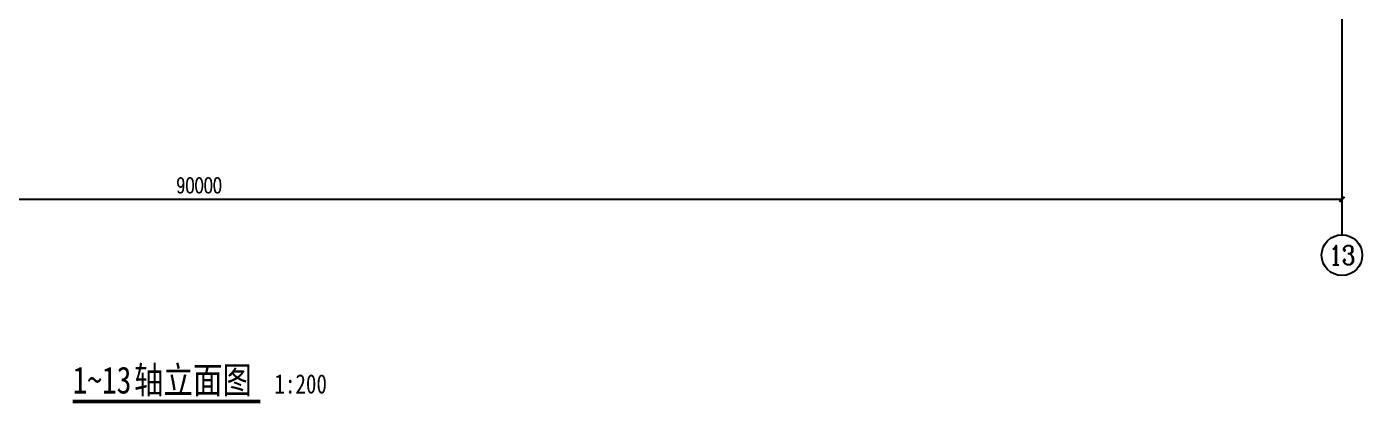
# Model space of a CAD drawing. Extents: x 14095202 to 14511487, y -1430609 to -90420.
# Drawn here: x 14410096 to 14462687, y -1207749 to -1192914 of the extents above; entities that cross this region are included whole.
import ezdxf
from ezdxf.enums import TextEntityAlignment as Align

# ---------------------------------------------------------------- set-up
doc = ezdxf.new("R2010")
doc.units = 0
doc.header["$LTSCALE"] = 1000
doc.header["$MEASUREMENT"] = 0
doc.linetypes.add('DOTE', pattern=[2.42, 2, -0.2, 0.02, -0.2])
for name, color, linetype in [('AXIS', 3, 'Continuous'), ('AXIS_TEXT', 7, 'Continuous'), ('DIM_SYMB', 3, 'Continuous'), ('DOTE', 1, 'DOTE'), ('PUB_TEXT', 7, 'Continuous')]:
    doc.layers.add(name, color=color, linetype=linetype)
doc.styles.add('_TCH_AXIS', font='COMPLEX', dxfattribs={"bigfont": 'GBCBIG'})
doc.styles.add('_TCH_DIM_T3', font='SIMPLEX', dxfattribs={"width": 0.705882, "bigfont": 'GBCBIG'})
doc.styles.add('COMPLEX', font='COMPLEX')
doc.styles.add('YAYA', font='', dxfattribs={"width": 0.8, "height": 1})
doc.styles.get('YAYA').set_extended_font_data('SimSun')
doc.dimstyles.new('_TCH_ARCH&&200', dxfattribs={"dimtxt": 595, "dimasz": 200, "dimexe": 500, "dimexo": 600, "dimgap": 252.5, "dimtad": 1, "dimdec": 0, "dimzin": 0, "dimdsep": 46, "dimtxsty": '_TCH_DIM_T3', "dimblk": 'ARCHTICK', "dimcen": 0.09, "dimclrt": 7, "dimazin": 2, "dimtfac": 1, "dimtdec": 0, "dimtix": 1, "dimtmove": 2, "dimatfit": 3, "dimfxl": 0, "dimtolj": 1, "dimtzin": 0, "dimarcsym": 0})

# ---------------------------------------------------------------- blocks, each defined once
blk = doc.blocks.new('_AXISO')
blk.add_circle((0, 0), 0.5)
at = {"layer": 'AXIS_TEXT', "style": 'COMPLEX', "width": 1.041667}
blk.add_attdef('A', text='', height=0.56, dxfattribs=at).set_placement((-0.25, -0.28), (0.25, -0.28), align=Align.FIT)
blk = doc.blocks.new('_ArchTick')
at = {"color": 0, "linetype": 'ByBlock', "const_width": 0.4}
blk.add_lwpolyline([(-0.5, -0.5), (0.5, 0.5)], dxfattribs=at)
blk = doc.blocks.new('*D161')
at = {"layer": 'AXIS', "color": 0, "lineweight": -2}
for p, q in [((14371887, -1193714), (14371887, -1200214)), ((14461887, -1193714), (14461887, -1200214)), ((14371887, -1199714), (14461887, -1199714))]:
    blk.add_line(p, q, dxfattribs=at)
at = {"layer": 'Defpoints', "color": 0}
for p in [(14371887, -1193114), (14461887, -1193114), (14461887, -1199714)]:
    blk.add_point(p, dxfattribs=at)
at = {"layer": 'AXIS', "color": 0, "lineweight": -2, "xscale": 200, "yscale": 200, "zscale": 200, "rotation": 180}
blk.add_blockref('_ArchTick', (14371887, -1199714), dxfattribs=at)
at = {"layer": 'AXIS', "color": 0, "lineweight": -2, "xscale": 200, "yscale": 200, "zscale": 200}
blk.add_blockref('_ArchTick', (14461887, -1199714), dxfattribs=at)
at = {"layer": 'AXIS', "color": 7, "insert": (14416887, -1199164), "char_height": 595, "attachment_point": 5, "style": '_TCH_DIM_T3'}
blk.add_mtext('\\A1;90000', dxfattribs=at)

msp = doc.modelspace()

# ---------------------------------------------------------------- linework, layer by layer
at = {"layer": 'AXIS'}
msp.add_line((14461886.9, -1193113.8), (14461886.9, -1201113.8), dxfattribs=at)
at = {"layer": 'DIM_SYMB', "const_width": 140}
msp.add_lwpolyline([(14411903.8, -1207679), (14419291.3, -1207679)], dxfattribs=at)
at = {"layer": 'DOTE'}
msp.add_line((14461886.9, -1174463.8), (14461886.9, -1193113.8), dxfattribs=at)

# ---------------------------------------------------------------- block references
at = {"layer": 'AXIS'}
ref = msp.add_blockref('_AXISO', (14461886.9, -1201913.8), dxfattribs=dict(at, xscale=1600, yscale=1600, zscale=1600))
ref.add_attrib('A', '13', dxfattribs={"layer": 'AXIS_TEXT', "ltscale": 0.5, "height": 750.73, "style": '_TCH_AXIS'}).set_placement((14461368.5, -1202289.2), (14462405.2, -1202289.2), align=Align.FIT)

# ---------------------------------------------------------------- texts
at = {"layer": 'PUB_TEXT', "style": 'YAYA', "width": 0.8}
for s, height, p in [('1~13', 1063.29, (14411903.8, -1207363.8)), ('轴立面图', 1063.29, (14414323.4, -1207363.8)), ('1:200', 759.49, (14419851.3, -1207363.8))]:
    msp.add_text(s, height=height, dxfattribs=at).set_placement(p)

# ---------------------------------------------------------------- dimensions: what is measured, and where the dimension line sits
at = {"layer": 'AXIS'}
dim = msp.add_aligned_dim(p1=(14371886.9, -1193113.8), p2=(14461886.9, -1193113.8), distance=-6600, text='90000', dimstyle='_TCH_ARCH&&200', dxfattribs=at)
dim.commit()
dim.dimension.update_dxf_attribs({"geometry": '*D161', "text_midpoint": (14416886.9, -1199163.8)})

doc.saveas('drawing.dxf')
